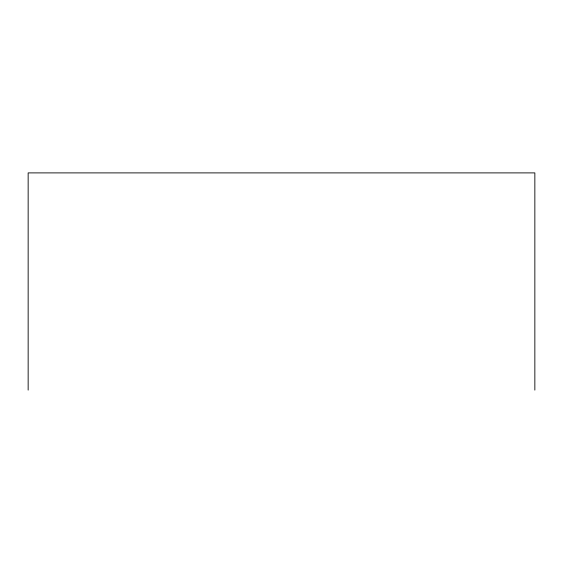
<?xml version="1.0" encoding="UTF-8"?>
<svg xmlns="http://www.w3.org/2000/svg" width="563" height="563" viewBox="0 0 563 563"><rect width="100%" height="100%" fill="white"/><g stroke="black" fill="none" stroke-linecap="round" stroke-linejoin="round"><path stroke-width="0.84" d="M534.85 390.103L534.85 172.897L28.15 172.897L28.15 390.103"/></g></svg>
